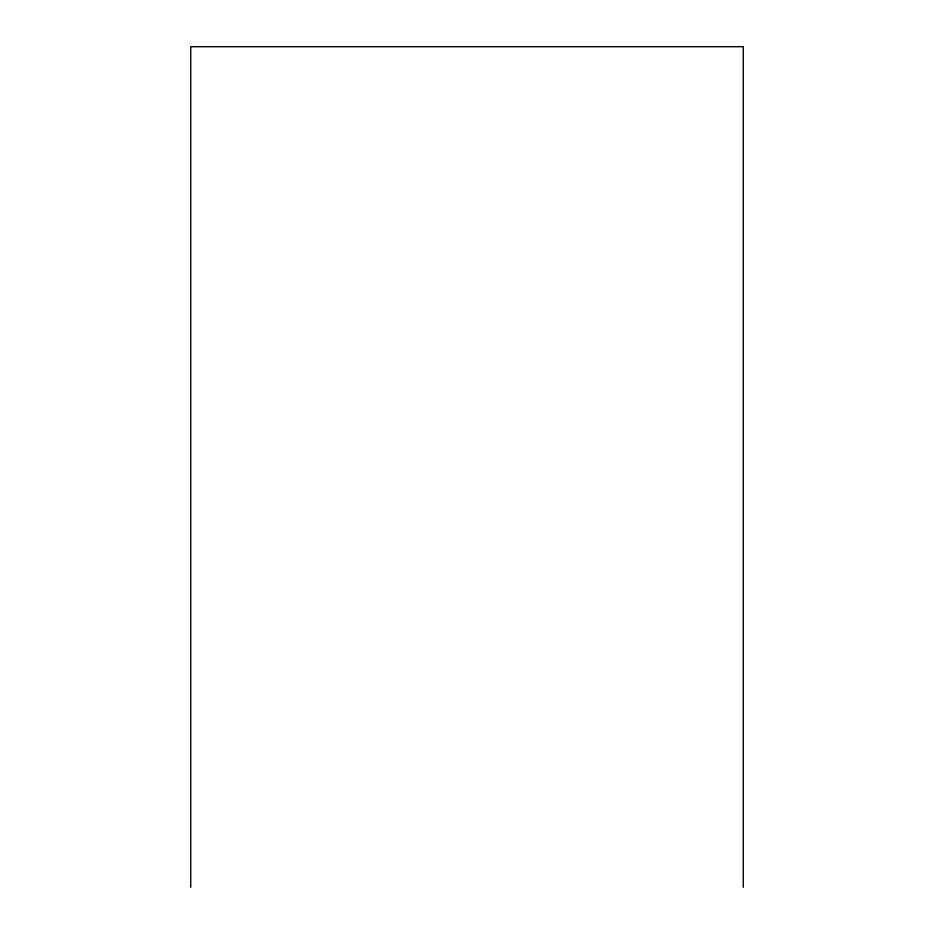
<?xml version="1.0" encoding="UTF-8"?>
<svg xmlns="http://www.w3.org/2000/svg" width="934" height="934" viewBox="0 0 934 934"><rect width="100%" height="100%" fill="white"/><g stroke="black" fill="none" stroke-linecap="round" stroke-linejoin="round"><path stroke-width="1.4" d="M743.266 887.3L743.266 46.7L190.734 46.7L190.734 887.3"/></g></svg>
